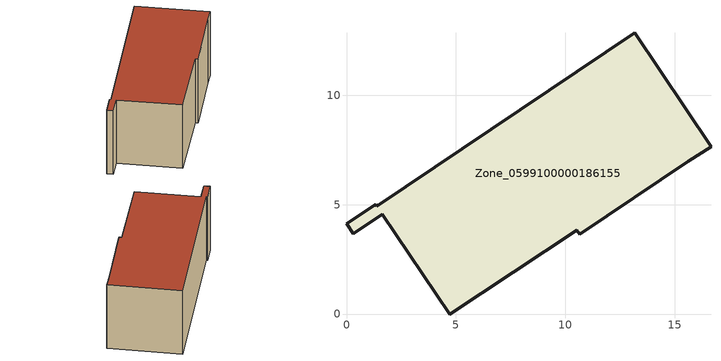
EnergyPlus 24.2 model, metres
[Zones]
Zone_0599100000186155
 floor ground (C_G): 1.39,4.92 13.17,12.85 16.66,7.65 15.62,6.99 10.67,3.64 10.53,3.82 4.72,0 1.63,4.56 0.31,3.67 0,4.12 1.33,5.01 z0
 wall outside (C_F): 16.66,7.65 13.17,12.85 1.39,4.92 1.33,5.01 0,4.12 0.31,3.67 1.63,4.56 4.72,0 10.53,3.82 10.67,3.64 15.62,6.99 16.66,7.65 z0:6.17
 roof outside (C_R): 13.17,12.85 1.39,4.92 1.33,5.01 0,4.12 0.31,3.67 1.63,4.56 4.72,0 10.53,3.82 10.67,3.64 15.62,6.99 16.66,7.65 z6.17
[BUILDING]
Pand.0599100000186155: North Axis=0; Terrain=City; Loads Convergence Tolerance Value=0.04; Temperature Convergence Tolerance Value=0.4; Solar Distribution=FullExterior; Maximum Number of Warmup Days=25; Minimum Number of Warmup Days=1
[Site:Location]
Rotterdam.The.Hague.AP_ZH_NLD Design_Conditions: Latitude=51.96; Longitude=4.45; Time Zone=1; Elevation=-4.5
[SITE:GROUNDTEMPERATURE:BUILDINGSURFACE]
18, 18, 18, 18, 18, 18, 18, 18, 18, 18, 18, 18
[MATERIAL] Thermal Absorptance=0.9; Solar Absorptance=0.7; Visible Absorptance=0.7
Name | Roughness | Thickness | Conductivity | Density | Specific Heat
G.TI.1975-1991 | MediumSmooth | 0.15 | 0.288461 | 540 | 1210
F.TI.1975-1991 | Rough | 0.3 | 0.230769 | 1920 | 840
R.TI.1975-1991 | MediumRough | 0.2 | 0.153846 | 1500 | 1000
[CONSTRUCTION]
C_G: G.TI.1975-1991
C_F: F.TI.1975-1991
C_R: R.TI.1975-1991
[ZONE]
Zone_0599100000186155: Type=1; Multiplier=1; Ceiling Height=Autocalculate; Volume=Autocalculate; Floor Area=autocalculate; Part of Total Floor Area=Yes
[ZONEINFILTRATION:DESIGNFLOWRATE]
Infil_Zone_0599100000186155: Zone or ZoneList or Space or SpaceList=Zone_0599100000186155; Schedule=AlwaysOn; Design Flow Rate Calculation Method=Flow/Area; Flow Rate per Floor Area=0.003; Constant Term Coefficient=1; Temperature Term Coefficient=0; Velocity Term Coefficient=0; Velocity Squared Term Coefficient=0
[HVACTEMPLATE:ZONE:IDEALLOADSAIRSYSTEM]
Zone_0599100000186155: Maximum Heating Supply Air Temperature=50; Minimum Cooling Supply Air Temperature=13; Maximum Heating Supply Air Humidity Ratio=0.0156; Minimum Cooling Supply Air Humidity Ratio=0.0077; Heating Limit=NoLimit; Cooling Limit=NoLimit; Dehumidification Control Type=ConstantSensibleHeatRatio; Cooling Sensible Heat Ratio=0.7; Dehumidification Setpoint=60; Humidification Control Type=None; Humidification Setpoint=30; Outdoor Air Method=None; Outdoor Air Flow Rate per Person=0.00944; Outdoor Air Flow Rate per Zone Floor Area=0; Outdoor Air Flow Rate per Zone=0; Demand Controlled Ventilation Type=None; Outdoor Air Economizer Type=NoEconomizer; Heat Recovery Type=None; Sensible Heat Recovery Effectiveness=0.7; Latent Heat Recovery Effectiveness=0.65
[ZONECONTROL:THERMOSTAT]
ThermostatControl_Zone_0599100000186155: Zone or ZoneList=Zone_0599100000186155; Control Type Schedule=DualSetpointControlType; Control 1=Thermostat_Zone_0599100000186155; Temperature Difference Between Cutout And Setpoint=0
[THERMOSTATSETPOINT:DUALSETPOINT]
Thermostat_Zone_0599100000186155: Heating Setpoint Temperature Schedule=HeatingSetpoint_Zone_0599100000186155; Cooling Setpoint Temperature Schedule=CoolingSetpoint_Zone_0599100000186155
[SCHEDULE:COMPACT]
HeatingSetpoint_Zone_0599100000186155: Through: 12/31, For: AllDays, Until: 24:00, 21
CoolingSetpoint_Zone_0599100000186155: Through: 12/31, For: AllDays, Until: 24:00, 24
DualSetpointControlType: Through: 12/31, For: AllDays, Until: 24:00, 4
AlwaysOn: Through: 12/31, For: AllDays, Until: 24:00, 1
